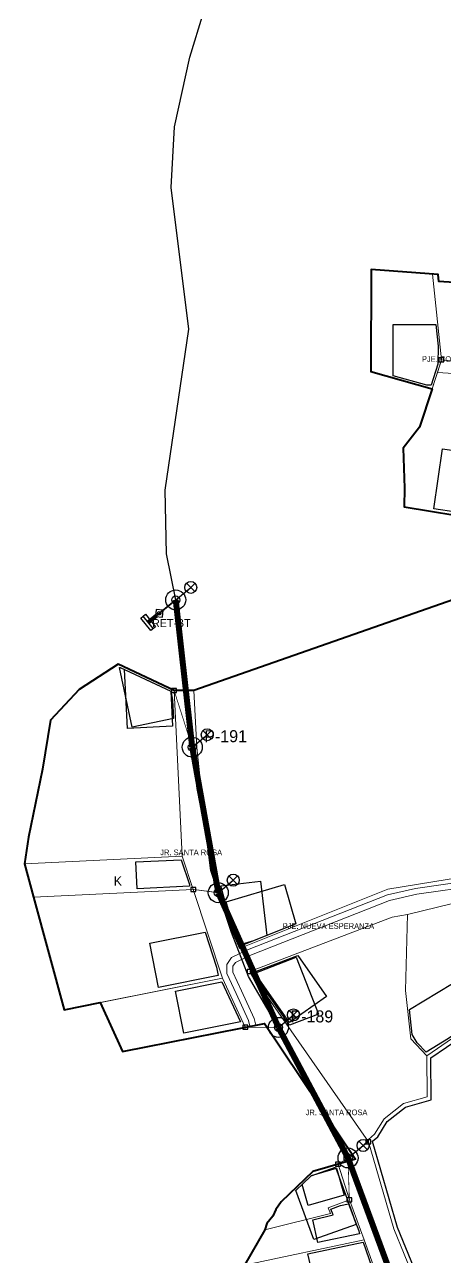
# Model space of a CAD drawing. Header units: metres. Extents: x 425183 to 427629, y 8434421 to 8436790.
# Drawn here: x 425288.6 to 425372.8, y 8436045.1 to 8436291.6 of the extents above; entities that cross this region are included whole.
import ezdxf
from ezdxf.enums import TextEntityAlignment as Align

# ---------------------------------------------------------------- set-up
doc = ezdxf.new("R2010")
doc.units = ezdxf.units.M
for name, color, linetype, lineweight in [('02_CALLES_Y_VIAS', 7, 'Continuous', 25), ('03_MANZANAS_ROTULOS', 6, 'Continuous', 35), ('04_LOTES_PREDIALES', 7, 'Continuous', 15), ('06_HUELLAS_CASAS_COMPLEMENTO', 4, 'Continuous', 25), ('07_EQUIPAMIENTOS', 3, 'Continuous', 40)]:
    doc.layers.add(name, color=color, linetype=linetype, lineweight=lineweight)
for name, color, linetype in [('04_RETENIDAS_MT_BT', 6, 'Continuous'), ('05_RED_BT_TRONCAL_CAAI', 3, 'Continuous'), ('07_POSTES_BT_CAC', 5, 'Continuous'), ('08_ALUMBRADO_PUBLICO_LED', 30, 'Continuous'), ('08_TOPONIMIA_ROTULOS', 7, 'Continuous'), ('11_ACOMETIDAS_DOMICILIARIAS', 4, 'Continuous'), ('12_CAJAS_PORTAMEDIDOR_LT', 2, 'Continuous')]:
    doc.layers.add(name, color=color, linetype=linetype)

msp = doc.modelspace()

# ---------------------------------------------------------------- linework, layer by layer
at = {"layer": '02_CALLES_Y_VIAS'}
msp.add_lwpolyline([(425367.75, 8436026.23), (425360.39, 8436045.55), (425354.42, 8436061.8), (425352.27, 8436067.93), (425341.23, 8436087.93), (425333.41, 8436101.27), (425330.04, 8436110.01), (425325.9, 8436122.42), (425324.98, 8436129.32), (425323.14, 8436138.83), (425321.61, 8436151.55), (425318.85, 8436176.54), (425317.01, 8436185.74), (425316.74, 8436198.46), (425321.5, 8436230.65), (425317.97, 8436259.01), (425318.58, 8436271.12), (425321.65, 8436285.07), (425327.17, 8436303)], dxfattribs=at)
at = {"layer": '04_LOTES_PREDIALES'}
for points in [[(425357.9, 8436222.18), (425370.13, 8436218.76), (425372.02, 8436224.56), (425370.2, 8436241.66), (425357.98, 8436242.58), (425357.9, 8436222.18)], [(425384.17, 8436221.2), (425371.2, 8436222.04), (425367.63, 8436211.11), (425364.34, 8436206.89), (425364.64, 8436198.9), (425364.55, 8436195.15), (425379.99, 8436192.62), (425381.52, 8436205.88), (425382.23, 8436210.63), (425384.17, 8436221.2)], [(425396.68, 8436183.16), (425381.13, 8436178.97), (425322.49, 8436158.4), (425323.08, 8436147.06), (425325.04, 8436128.61), (425329.55, 8436111.55), (425331.6, 8436106.83), (425361.32, 8436118.7), (425385.4, 8436122.61), (425400.09, 8436128.42), (425397.38, 8436136.53), (425409.21, 8436140.55), (425405.19, 8436153.7), (425403.02, 8436160.09), (425402.42, 8436161.95), (425401, 8436168.4), (425398.86, 8436176.72), (425396.68, 8436183.16)], [(425318.53, 8436158.41), (425307.35, 8436163.67), (425299.56, 8436158.6), (425293.77, 8436152.51), (425292.22, 8436142.68), (425289.39, 8436129.12), (425288.62, 8436123.78), (425320.13, 8436125.3), (425318.53, 8436158.41)], [(425307.35, 8436163.67), (425318.53, 8436158.41), (425320.13, 8436125.3), (425322.34, 8436118.65), (425328.2, 8436100.89), (425332.75, 8436091.1), (425308.22, 8436086.25), (425303.73, 8436096.02), (425296.52, 8436094.58), (425290.42, 8436117.07), (425288.62, 8436123.78), (425289.39, 8436129.12), (425292.22, 8436142.68), (425293.77, 8436152.51), (425299.56, 8436158.6), (425307.35, 8436163.67)], [(425320.13, 8436125.3), (425288.62, 8436123.78), (425290.42, 8436117.07), (425322.34, 8436118.65), (425320.13, 8436125.3)], [(425394.2, 8436108.48), (425393.11, 8436110.95), (425387.39, 8436117.89), (425387.85, 8436119.53), (425377.25, 8436116.57), (425365.21, 8436113.61), (425364.79, 8436098.42), (425365.86, 8436088.78), (425369.09, 8436085.36), (425378.32, 8436091.7), (425377.85, 8436093.01), (425382.16, 8436096.89), (425398.56, 8436103.29), (425396.09, 8436107.35), (425394.2, 8436108.48)], [(425322.34, 8436118.65), (425290.42, 8436117.07), (425296.52, 8436094.58), (425328.2, 8436100.89), (425322.34, 8436118.65)], [(425364.79, 8436098.42), (425365.21, 8436113.61), (425362.15, 8436113.09), (425333.66, 8436102.21), (425357.41, 8436068.18), (425357.43, 8436068.68), (425358.64, 8436069.73), (425360.53, 8436072.79), (425364.44, 8436075.82), (425369.15, 8436077.16), (425369.09, 8436085.36), (425365.86, 8436088.78), (425364.79, 8436098.42)], [(425328.2, 8436100.89), (425303.73, 8436096.02), (425308.22, 8436086.25), (425332.75, 8436091.1), (425328.2, 8436100.89)], [(425353.59, 8436056.56), (425351.35, 8436063.72), (425346.31, 8436062.26), (425339.93, 8436056.2), (425338.9, 8436054.66), (425338.29, 8436053.29), (425337.06, 8436051.85), (425336.65, 8436050.61), (425349.8, 8436053.86), (425349.38, 8436054.98), (425353.59, 8436056.56)], [(425353.59, 8436056.56), (425349.38, 8436054.98), (425349.8, 8436053.86), (425336.65, 8436050.61), (425332.61, 8436043.53), (425356.58, 8436048.6), (425353.59, 8436056.56)], [(425360.53, 8436037.43), (425356.58, 8436048.6), (425332.61, 8436043.53), (425331.08, 8436031.98), (425333.98, 8436031.05), (425360.53, 8436037.43)]]:
    msp.add_lwpolyline(points, close=True, dxfattribs=at)
for points in [[(425379.99, 8436192.62), (425364.55, 8436195.15), (425364.64, 8436198.9), (425364.34, 8436206.89), (425367.63, 8436211.11), (425370.13, 8436218.76), (425357.9, 8436222.18), (425357.98, 8436242.58), (425357.98, 8436242.58), (425370.2, 8436241.66), (425372.02, 8436224.56), (425371.2, 8436222.04), (425384.17, 8436221.2)], [(425385.4, 8436122.61), (425361.32, 8436118.7), (425331.6, 8436106.83), (425329.55, 8436111.55), (425325.04, 8436128.61), (425323.08, 8436147.06), (425322.49, 8436158.4), (425381.13, 8436178.97)], [(425379.29, 8436120.64), (425366.84, 8436118.85), (425361.23, 8436117.58), (425333.22, 8436106.54), (425329.99, 8436105.01), (425329.05, 8436103.67), (425329.09, 8436101.84), (425330.96, 8436097.84), (425333.42, 8436092.44), (425333.68, 8436091.29), (425334.86, 8436091.52), (425334.56, 8436092.83), (425332.04, 8436098.35), (425330.28, 8436102.12), (425330.26, 8436103.31), (425330.79, 8436104.06), (425333.7, 8436105.44), (425361.59, 8436116.43), (425367.06, 8436117.67), (425379.46, 8436119.45)], [(425368.71, 8436035.58), (425362.49, 8436050.81), (425357.41, 8436068.18), (425333.66, 8436102.21), (425362.15, 8436113.09), (425365.21, 8436113.61), (425377.25, 8436116.57)], [(425378.32, 8436091.7), (425369.09, 8436085.36), (425369.15, 8436077.16), (425364.44, 8436075.82), (425360.53, 8436072.79), (425358.64, 8436069.73), (425357.43, 8436068.68), (425357.41, 8436068.18), (425362.49, 8436050.81), (425362.49, 8436050.81), (425368.71, 8436035.58)], [(425332.61, 8436043.53), (425336.65, 8436050.61), (425337.06, 8436051.85), (425338.29, 8436053.29), (425338.9, 8436054.66), (425339.93, 8436056.2), (425346.31, 8436062.26), (425351.35, 8436063.72), (425351.35, 8436063.72), (425353.59, 8436056.56), (425356.58, 8436048.6), (425360.53, 8436037.43)]]:
    msp.add_lwpolyline(points, dxfattribs=at)
at = {"layer": '04_RETENIDAS_MT_BT', "color": 7}
msp.add_line((425314.36, 8436170.8), (425312.34, 8436173.28), dxfattribs=at)
at = {"layer": '04_RETENIDAS_MT_BT', "color": 6, "const_width": 0.35}
msp.add_lwpolyline([(425318.85, 8436176.54), (425313.35, 8436172.04)], dxfattribs=at)
at = {"layer": '04_RETENIDAS_MT_BT', "color": 6}
msp.add_lwpolyline([(425313.9, 8436170.42), (425311.87, 8436172.9), (425312.8, 8436173.66), (425314.83, 8436171.18), (425313.9, 8436170.42)], dxfattribs=at)
at = {"layer": '04_RETENIDAS_MT_BT', "color": 2, "const_width": 0.85}
msp.add_lwpolyline([(425315.05, 8436173.43), (425313.35, 8436172.04)], dxfattribs=at)
at = {"layer": '04_RETENIDAS_MT_BT', "color": 2}
msp.add_lwpolyline([(425314.78, 8436173.21), (425316.18, 8436173.07), (425316.32, 8436174.47), (425314.92, 8436174.61), (425314.78, 8436173.21)], dxfattribs=at)
msp.add_circle((425315.55, 8436173.84), 0.35, dxfattribs=at)
at = {"layer": '05_RED_BT_TRONCAL_CAAI', "color": 3, "const_width": 1.2}
for points in [[(425322.15, 8436147.09), (425318.85, 8436176.54)], [(425327.37, 8436118), (425322.15, 8436147.09)], [(425339.4, 8436091.06), (425327.37, 8436118)], [(425353.32, 8436064.95), (425339.4, 8436091.06)], [(425363.59, 8436037.16), (425353.32, 8436064.95)]]:
    msp.add_lwpolyline(points, dxfattribs=at)
at = {"layer": '06_HUELLAS_CASAS_COMPLEMENTO'}
for points in [[(425371.33, 8436227.25), (425371.32, 8436223.7), (425369.94, 8436219.46), (425369.09, 8436219.47), (425362.33, 8436221.36), (425362.38, 8436231.62), (425370.87, 8436231.58), (425371.33, 8436227.25)], [(425380.71, 8436202.4), (425379.4, 8436193.41), (425370.47, 8436194.72), (425372.23, 8436206.78), (425381.07, 8436205.48), (425380.71, 8436202.4)], [(425317.84, 8436158.29), (425318.22, 8436156.48), (425318.4, 8436152.83), (425310.13, 8436151.08), (425307.61, 8436163.01), (425307.75, 8436163.04), (425317.84, 8436158.29)], [(425317.84, 8436158.29), (425318.18, 8436151.29), (425309.17, 8436150.85), (425308.6, 8436162.64), (425317.84, 8436158.29)], [(425321.59, 8436119.64), (425321.6, 8436119.27), (425311.12, 8436118.76), (425310.86, 8436124.15), (425319.95, 8436124.59), (425321.59, 8436119.64)], [(425332.57, 8436107.64), (425331.72, 8436107.55), (425329.92, 8436111.68), (425327.9, 8436119.37), (425335.81, 8436120.29), (425337.08, 8436109.45), (425332.57, 8436107.64)], [(425334.42, 8436108.38), (425331.7, 8436107.59), (425330.88, 8436109.48), (425328.92, 8436116.18), (425340.61, 8436119.61), (425342.91, 8436111.77), (425334.42, 8436108.38)], [(425327.04, 8436103.13), (425327.37, 8436101.44), (425315.42, 8436099.06), (425313.66, 8436107.91), (425324.73, 8436110.12), (425327.04, 8436103.13)], [(425334.74, 8436101.36), (425334.57, 8436101.81), (425342.98, 8436105.08), (425347.39, 8436093.73), (425341.63, 8436091.49), (425334.74, 8436101.36)], [(425343.26, 8436105.45), (425349.01, 8436097.21), (425341.61, 8436092.04), (425334.63, 8436102.04), (425335, 8436102.3), (425343.26, 8436105.45)], [(425331.82, 8436092.15), (425320.47, 8436089.89), (425318.79, 8436098.3), (425328.1, 8436100.16), (425331.82, 8436092.15)], [(425377.38, 8436093.13), (425377.84, 8436091.85), (425373.41, 8436088.82), (425368.94, 8436086.1), (425367.16, 8436087.98), (425366.17, 8436089.62), (425365.61, 8436094.63), (425374.2, 8436099.86), (425377.97, 8436093.66), (425377.38, 8436093.13)], [(425353.21, 8436056.43), (425353.79, 8436054.89), (425354.95, 8436051.68), (425346.46, 8436048.62), (425342.9, 8436058.47), (425345.98, 8436061.4), (425350.82, 8436063.14), (425353.06, 8436056.91), (425353.21, 8436056.43)], [(425346.04, 8436061.46), (425351.04, 8436062.9), (425352.58, 8436057.54), (425345.35, 8436055.45), (425344.14, 8436059.65), (425346.04, 8436061.46)], [(425355.49, 8436050.36), (425355.61, 8436049.81), (425347.26, 8436048.04), (425346.3, 8436052.58), (425350.34, 8436053.58), (425349.89, 8436054.75), (425351.82, 8436055.47), (425353.45, 8436055.81), (425355.49, 8436050.36)], [(425356.32, 8436048.14), (425359.18, 8436040.05), (425359.21, 8436039.92), (425347.36, 8436037.07), (425345.26, 8436045.8), (425356.32, 8436048.14)]]:
    msp.add_lwpolyline(points, close=True, dxfattribs=at)
msp.add_lwpolyline([(425369.3, 8436036.23), (425363.25, 8436051.07), (425363.25, 8436051.07), (425358.21, 8436068.28), (425358.22, 8436068.3), (425359.26, 8436069.2), (425361.13, 8436072.25), (425364.81, 8436075.09), (425369.96, 8436076.56), (425369.89, 8436084.95), (425379.29, 8436091.39)], dxfattribs=at)
at = {"layer": '07_EQUIPAMIENTOS'}
for points in [[(425382.8, 8436239.45), (425371.48, 8436240.23), (425371.36, 8436241.58), (425357.98, 8436242.58), (425357.9, 8436222.18), (425370.13, 8436218.76), (425367.63, 8436211.11), (425364.34, 8436206.89), (425364.64, 8436198.9), (425364.55, 8436195.15), (425379.99, 8436192.62)], [(425381.13, 8436178.97), (425322.49, 8436158.4), (425318.53, 8436158.41), (425307.35, 8436163.67), (425299.56, 8436158.6), (425293.77, 8436152.51), (425292.22, 8436142.68), (425289.39, 8436129.12), (425288.62, 8436123.78), (425290.42, 8436117.07), (425296.52, 8436094.58), (425303.73, 8436096.02), (425308.22, 8436086.25), (425336.59, 8436091.86), (425354.84, 8436064.72), (425346.31, 8436062.26), (425339.93, 8436056.2), (425338.9, 8436054.66), (425338.29, 8436053.29), (425337.06, 8436051.85), (425336.65, 8436050.61), (425332.61, 8436043.53)]]:
    msp.add_lwpolyline(points, dxfattribs=at)
at = {"layer": '07_POSTES_BT_CAC', "color": 5}
for centre, radius in [((425318.85, 8436176.54), 2), ((425318.85, 8436176.54), 0.8), ((425322.15, 8436147.09), 2), ((425322.15, 8436147.09), 0.8), ((425327.37, 8436118), 2), ((425327.37, 8436118), 0.8), ((425339.4, 8436091.06), 2), ((425339.4, 8436091.06), 0.8), ((425353.32, 8436064.95), 2), ((425353.32, 8436064.95), 0.8)]:
    msp.add_circle(centre, radius, dxfattribs=at)
at = {"layer": '08_ALUMBRADO_PUBLICO_LED', "color": 30}
for p, q in [((425318.85, 8436176.54), (425321.85, 8436179.04)), ((425321.05, 8436178.24), (425322.65, 8436179.84)), ((425321.05, 8436179.84), (425322.65, 8436178.24)), ((425322.15, 8436147.09), (425325.15, 8436149.59)), ((425324.35, 8436148.79), (425325.95, 8436150.39)), ((425324.35, 8436150.39), (425325.95, 8436148.79)), ((425327.37, 8436118), (425330.37, 8436120.5)), ((425329.57, 8436119.7), (425331.17, 8436121.3)), ((425329.57, 8436121.3), (425331.17, 8436119.7)), ((425339.4, 8436091.06), (425342.4, 8436093.56)), ((425341.6, 8436092.76), (425343.2, 8436094.36)), ((425341.6, 8436094.36), (425343.2, 8436092.76)), ((425355.52, 8436066.65), (425357.12, 8436068.25)), ((425355.52, 8436068.25), (425357.12, 8436066.65)), ((425353.32, 8436064.95), (425356.32, 8436067.45))]:
    msp.add_line(p, q, dxfattribs=at)
for centre in [(425321.85, 8436179.04), (425325.15, 8436149.59), (425330.37, 8436120.5), (425342.4, 8436093.56), (425356.32, 8436067.45)]:
    msp.add_circle(centre, 1.2, dxfattribs=at)
at = {"layer": '11_ACOMETIDAS_DOMICILIARIAS', "color": 4, "const_width": 0.15}
for points in [[(425406.71, 8436220.17), (425372.02, 8436224.56)], [(425322.15, 8436147.09), (425318.53, 8436158.41)], [(425327.37, 8436118), (425322.34, 8436118.65)], [(425327.37, 8436118), (425322.34, 8436118.65)], [(425327.37, 8436118), (425322.34, 8436118.65)], [(425339.4, 8436091.06), (425333.66, 8436102.21)], [(425339.4, 8436091.06), (425332.75, 8436091.1)], [(425353.32, 8436064.95), (425357.41, 8436068.18)], [(425353.32, 8436064.95), (425351.35, 8436063.72)], [(425353.32, 8436064.95), (425353.59, 8436056.56)]]:
    msp.add_lwpolyline(points, dxfattribs=at)
at = {"layer": '12_CAJAS_PORTAMEDIDOR_LT', "color": 2}
for points in [[(425371.52, 8436224.16), (425372.52, 8436224.16), (425372.52, 8436224.96), (425371.52, 8436224.96), (425371.52, 8436224.16)], [(425318.03, 8436158.01), (425319.03, 8436158.01), (425319.03, 8436158.81), (425318.03, 8436158.81), (425318.03, 8436158.01)], [(425321.84, 8436118.25), (425322.84, 8436118.25), (425322.84, 8436119.05), (425321.84, 8436119.05), (425321.84, 8436118.25)], [(425321.84, 8436118.25), (425322.84, 8436118.25), (425322.84, 8436119.05), (425321.84, 8436119.05), (425321.84, 8436118.25)], [(425321.84, 8436118.25), (425322.84, 8436118.25), (425322.84, 8436119.05), (425321.84, 8436119.05), (425321.84, 8436118.25)], [(425333.16, 8436101.81), (425334.16, 8436101.81), (425334.16, 8436102.61), (425333.16, 8436102.61), (425333.16, 8436101.81)], [(425332.25, 8436090.7), (425333.25, 8436090.7), (425333.25, 8436091.5), (425332.25, 8436091.5), (425332.25, 8436090.7)], [(425356.91, 8436067.78), (425357.91, 8436067.78), (425357.91, 8436068.58), (425356.91, 8436068.58), (425356.91, 8436067.78)], [(425350.85, 8436063.32), (425351.85, 8436063.32), (425351.85, 8436064.12), (425350.85, 8436064.12), (425350.85, 8436063.32)], [(425353.09, 8436056.16), (425354.09, 8436056.16), (425354.09, 8436056.96), (425353.09, 8436056.96), (425353.09, 8436056.16)]]:
    msp.add_lwpolyline(points, dxfattribs=at)

# ---------------------------------------------------------------- texts
at = {"layer": '03_MANZANAS_ROTULOS'}
msp.add_text('K', height=1.88, dxfattribs=at).set_placement((425307.27, 8436120.33), align=Align.MIDDLE_CENTER)
at = {"layer": '04_RETENIDAS_MT_BT', "color": 6}
msp.add_text('RET-BT', height=1.6, dxfattribs=at).set_placement((425314.11, 8436171.11))
at = {"layer": '07_POSTES_BT_CAC', "color": 5}
for s, p in [('P-191', (425324.55, 8436148.09)), ('P-189', (425341.8, 8436092.06))]:
    msp.add_text(s, height=2.4, dxfattribs=at).set_placement(p)
at = {"layer": '08_TOPONIMIA_ROTULOS'}
for s, p in [('PJE. CORAZON', (425373.67, 8436224.71)), ('JR. SANTA ROSA', (425321.94, 8436126.06)), ('PJE. NUEVA ESPERANZA', (425349.4, 8436111.33)), ('JR. SANTA ROSA', (425351.02, 8436074.07))]:
    msp.add_text(s, height=1.125, dxfattribs=at).set_placement(p, align=Align.MIDDLE_CENTER)

doc.saveas('drawing.dxf')
